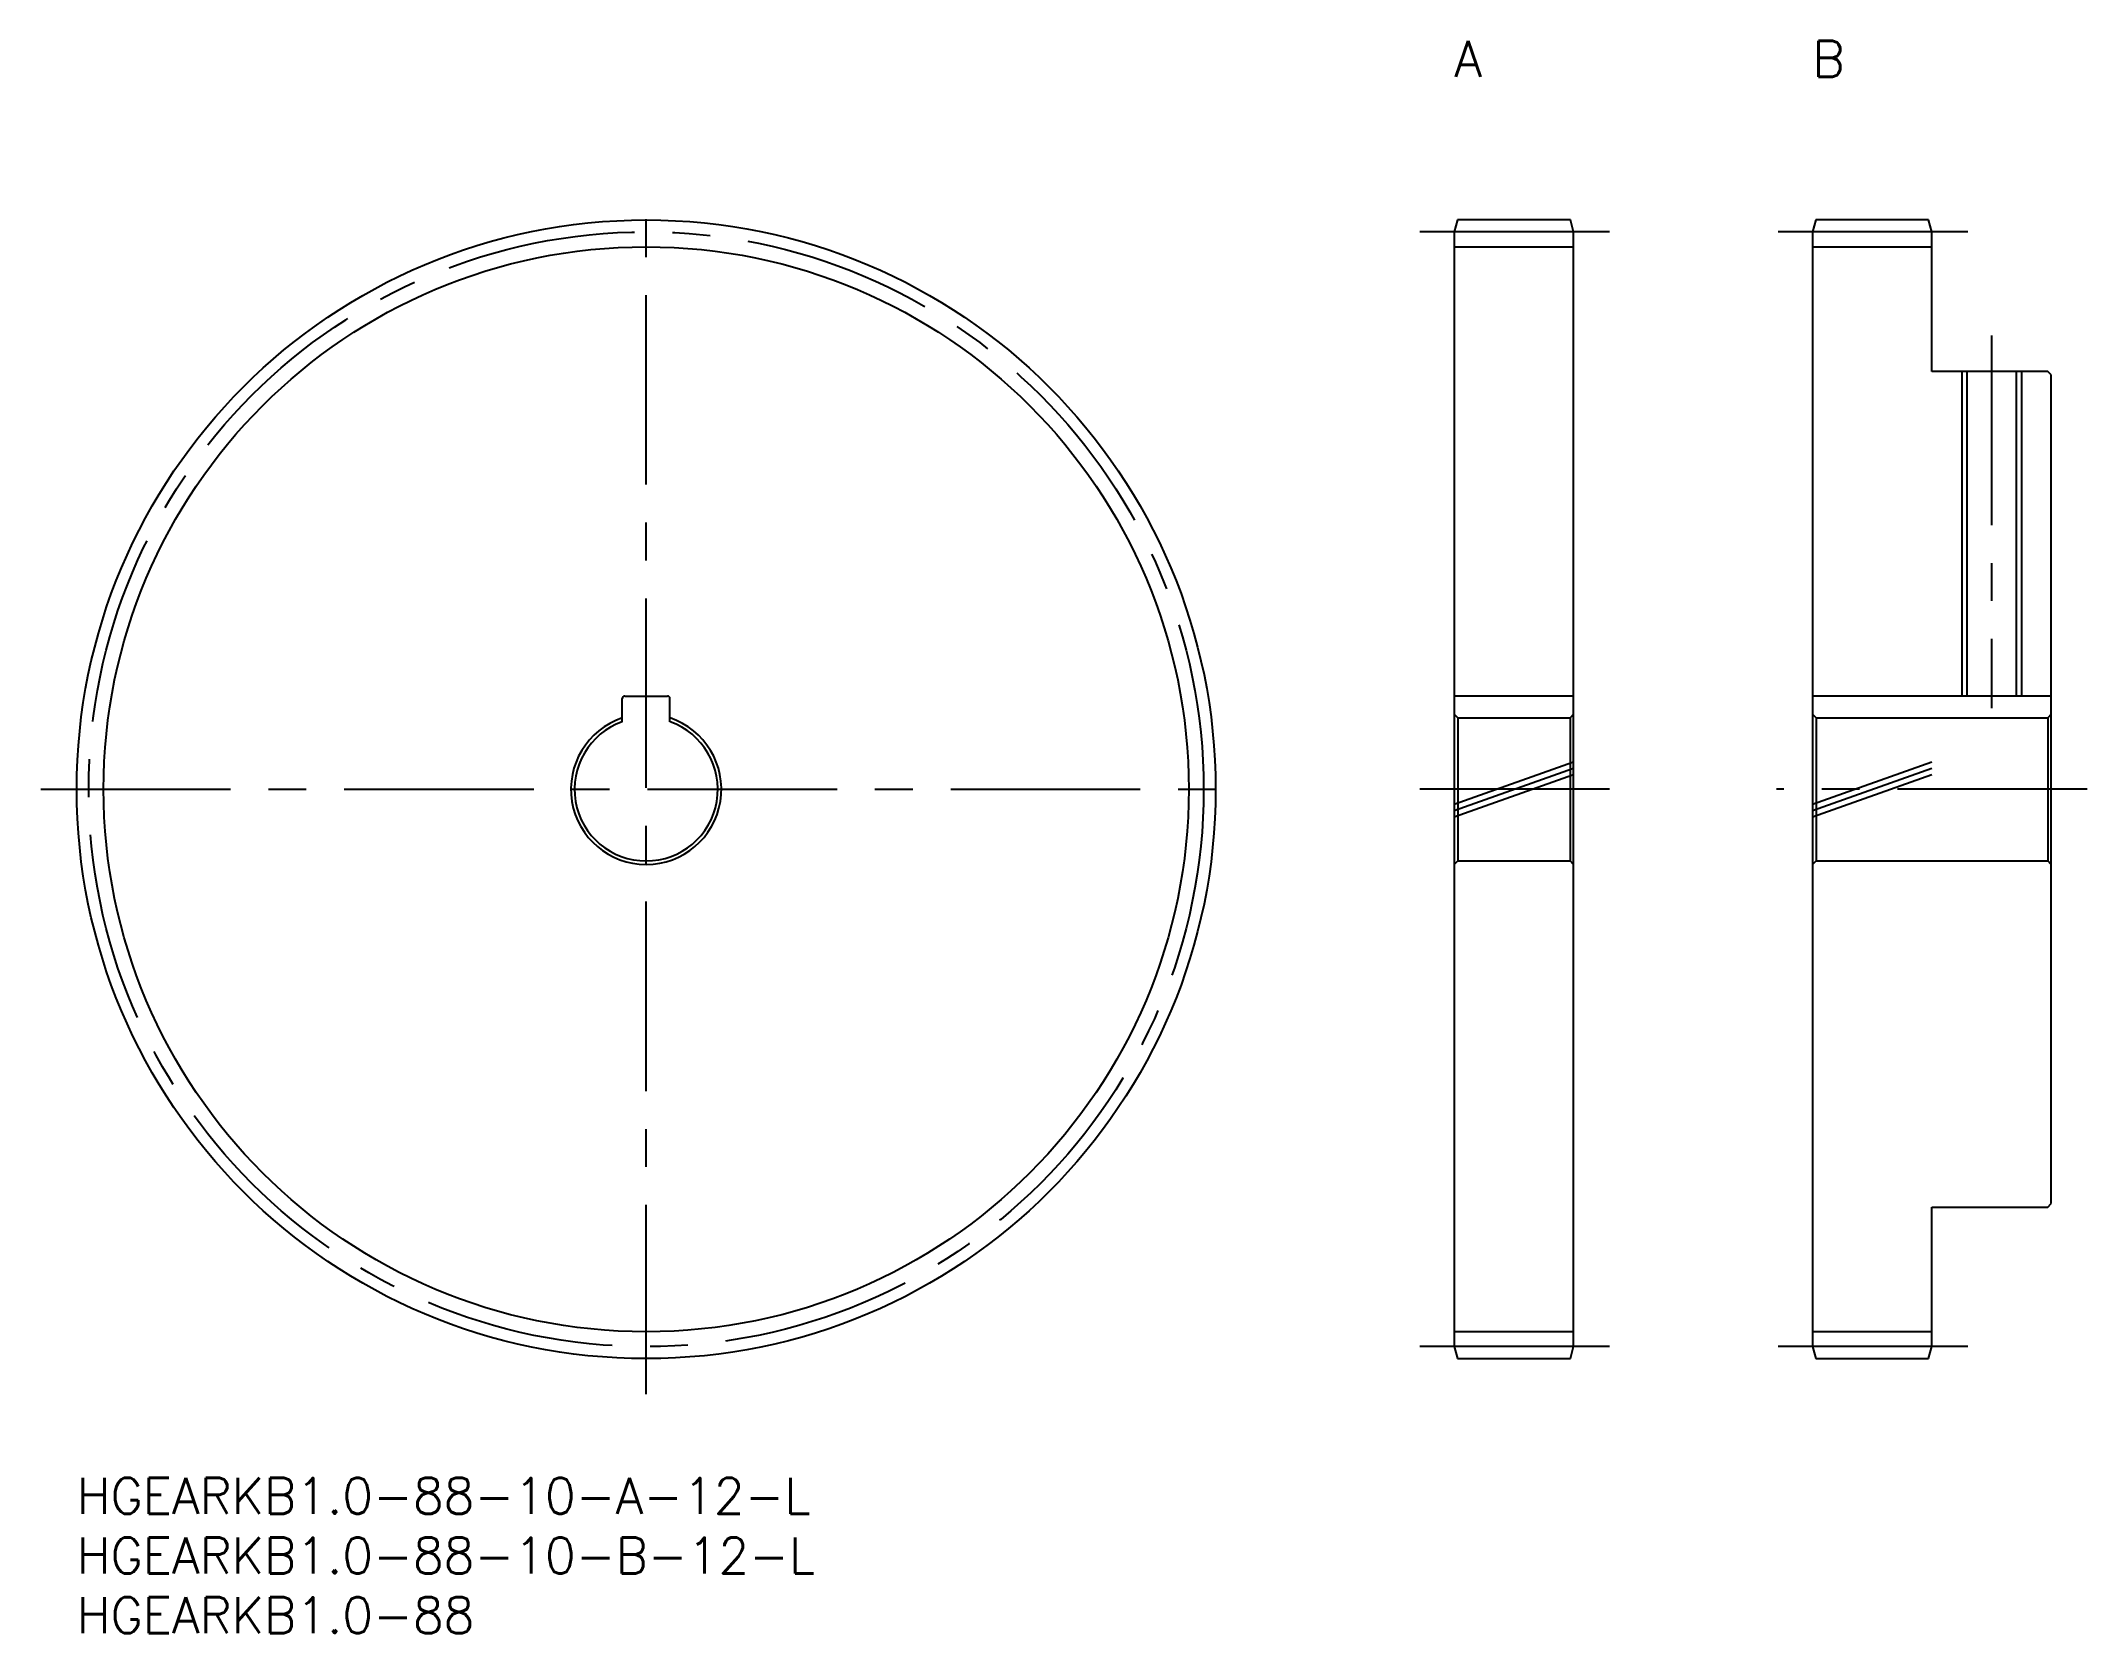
# Model space of a CAD drawing. Extents: x -3 to 168, y -13 to 120.
import ezdxf

# ---------------------------------------------------------------- set-up
doc = ezdxf.new("R2010")
doc.units = 0
doc.header["$LTSCALE"] = 0.5
doc.linetypes.add('CENTER', pattern=[50.8, 31.75, -6.35, 6.35, -6.35])
doc.linetypes.add('PHANTOM', pattern=[63.5, 31.75, -6.35, 6.35, -6.35, 6.35, -6.35])
for name, color, linetype in [('MSM_CENTER', 1, 'CENTER'), ('MSM_CONTINUOUS', 7, 'CONTINUOUS'), ('MSM_IMAGINARY', 6, 'PHANTOM'), ('MSM_NARROW', 5, 'CONTINUOUS'), ('MSM_PART_NUMBER', 7, 'CONTINUOUS')]:
    doc.layers.add(name, color=color, linetype=linetype)
doc.styles.get("Standard").update_dxf_attribs({"font": 'txt.shx', "height": 1, "bigfont": 'bigfont.shx'})

# ---------------------------------------------------------------- blocks, each defined once
blk = doc.blocks.new('*U27')
at = {"layer": 'MSM_PART_NUMBER'}
blk.add_text('A', height=3, dxfattribs=at).set_placement((115.37, 117.37))
blk = doc.blocks.new('*U28')
at = {"layer": 'MSM_PART_NUMBER'}
blk.add_text('B', height=3, dxfattribs=at).set_placement((145.37, 117.37))
blk = doc.blocks.new('*U29')
at = {"layer": 'MSM_PART_NUMBER'}
blk.add_text('HGEARKB1.0-88-10-A-12-L', height=3, dxfattribs=at).set_placement((0, -3))
blk = doc.blocks.new('*U30')
at = {"layer": 'MSM_PART_NUMBER'}
blk.add_text('HGEARKB1.0-88-10-B-12-L', height=3, dxfattribs=at).set_placement((0, -8))
blk = doc.blocks.new('*U31')
at = {"layer": 'MSM_PART_NUMBER'}
blk.add_text('HGEARKB1.0-88', height=3, dxfattribs=at).set_placement((0, -13))

msp = doc.modelspace()

# ---------------------------------------------------------------- linework, layer by layer
at = {"layer": 'MSM_CENTER'}
for p, q in [((47.69, 7), (47.69, 108.37)), ((128.37, 104.37), (112.37, 104.37)), ((158.37, 104.37), (142.37, 104.37)), ((160.37, 95.68), (160.37, 64.49)), ((-3, 57.68), (98.37, 57.68)), ((128.37, 57.68), (112.37, 57.68)), ((168.37, 57.68), (142.37, 57.68)), ((128.37, 11), (112.37, 11)), ((158.37, 11), (142.37, 11))]:
    msp.add_line(p, q, dxfattribs=at)
msp.add_circle((47.69, 57.68), 46.69, dxfattribs=at)
at = {"layer": 'MSM_CONTINUOUS'}
for p, q in [((115.64, 105.37), (115.37, 104.37)), ((125.1, 105.37), (115.64, 105.37)), ((125.37, 104.37), (125.1, 105.37)), ((145.64, 105.37), (145.37, 104.37)), ((155.1, 105.37), (145.64, 105.37)), ((155.37, 104.37), (155.1, 105.37)), ((115.37, 104.37), (115.37, 11)), ((115.37, 103.12), (125.37, 103.12)), ((125.37, 11), (125.37, 104.37)), ((145.37, 104.37), (145.37, 11)), ((145.37, 103.12), (155.37, 103.12)), ((155.37, 92.68), (155.37, 104.37)), ((165.07, 92.68), (155.37, 92.68)), ((158.3, 92.68), (158.3, 65.49)), ((162.44, 92.68), (162.44, 65.49)), ((165.37, 92.39), (165.07, 92.68)), ((165.37, 22.99), (165.37, 92.39)), ((45.69, 63.34), (45.69, 65.29)), ((45.89, 65.49), (49.48, 65.49)), ((49.68, 63.34), (49.68, 65.29)), ((125.37, 65.49), (115.37, 65.49)), ((165.37, 65.49), (145.37, 65.49)), ((115.67, 63.68), (115.37, 63.98)), ((115.67, 63.68), (115.67, 51.68)), ((115.67, 63.68), (125.07, 63.68)), ((125.37, 63.98), (125.07, 63.68)), ((125.07, 63.68), (125.07, 51.68)), ((145.67, 63.68), (145.37, 63.98)), ((145.67, 63.68), (145.67, 51.68)), ((145.67, 63.68), (165.07, 63.68)), ((165.37, 63.98), (165.07, 63.68)), ((165.07, 63.68), (165.07, 51.68)), ((115.67, 51.68), (115.37, 51.39)), ((115.67, 51.68), (125.07, 51.68)), ((125.37, 51.39), (125.07, 51.68)), ((145.67, 51.68), (145.37, 51.39)), ((145.67, 51.68), (165.07, 51.68)), ((165.37, 51.39), (165.07, 51.68)), ((155.37, 22.68), (165.07, 22.68)), ((155.37, 11), (155.37, 22.68)), ((165.07, 22.68), (165.37, 22.99)), ((115.37, 12.25), (125.37, 12.25)), ((145.37, 12.25), (155.37, 12.25)), ((115.37, 11), (115.64, 10)), ((125.1, 10), (125.37, 11)), ((145.37, 11), (145.64, 10)), ((155.1, 10), (155.37, 11)), ((115.64, 10), (125.1, 10)), ((145.64, 10), (155.1, 10))]:
    msp.add_line(p, q, dxfattribs=at)
msp.add_circle((47.69, 57.68), 47.69, dxfattribs=at)
for centre, radius, start, end in [((45.89, 65.29), 0.2, 90, 180), ((49.48, 65.29), 0.2, 0, 90), ((47.69, 57.68), 6.3, 108.5094, 71.4908), ((47.69, 57.68), 6, 109.4712, 70.529)]:
    msp.add_arc(centre, radius, start, end, dxfattribs=at)
at = {"layer": 'MSM_IMAGINARY'}
for p, q in [((115.37, 56.44), (125.37, 59.99)), ((145.37, 56.44), (155.37, 59.99)), ((115.37, 55.91), (125.37, 59.46)), ((115.37, 55.38), (125.37, 58.93)), ((145.37, 55.91), (155.37, 59.46)), ((145.37, 55.38), (155.37, 58.93))]:
    msp.add_line(p, q, dxfattribs=at)
at = {"layer": 'MSM_NARROW'}
for p, q in [((157.87, 92.68), (157.87, 65.49)), ((162.87, 92.68), (162.87, 65.49))]:
    msp.add_line(p, q, dxfattribs=at)
msp.add_circle((47.69, 57.68), 45.44, dxfattribs=at)

# ---------------------------------------------------------------- block references
at = {"layer": 'MSM_CONTINUOUS'}
for name in ['*U27', '*U28', '*U29', '*U30', '*U31']:
    msp.add_blockref(name, (0, 0), dxfattribs=at)

doc.saveas('drawing.dxf')
